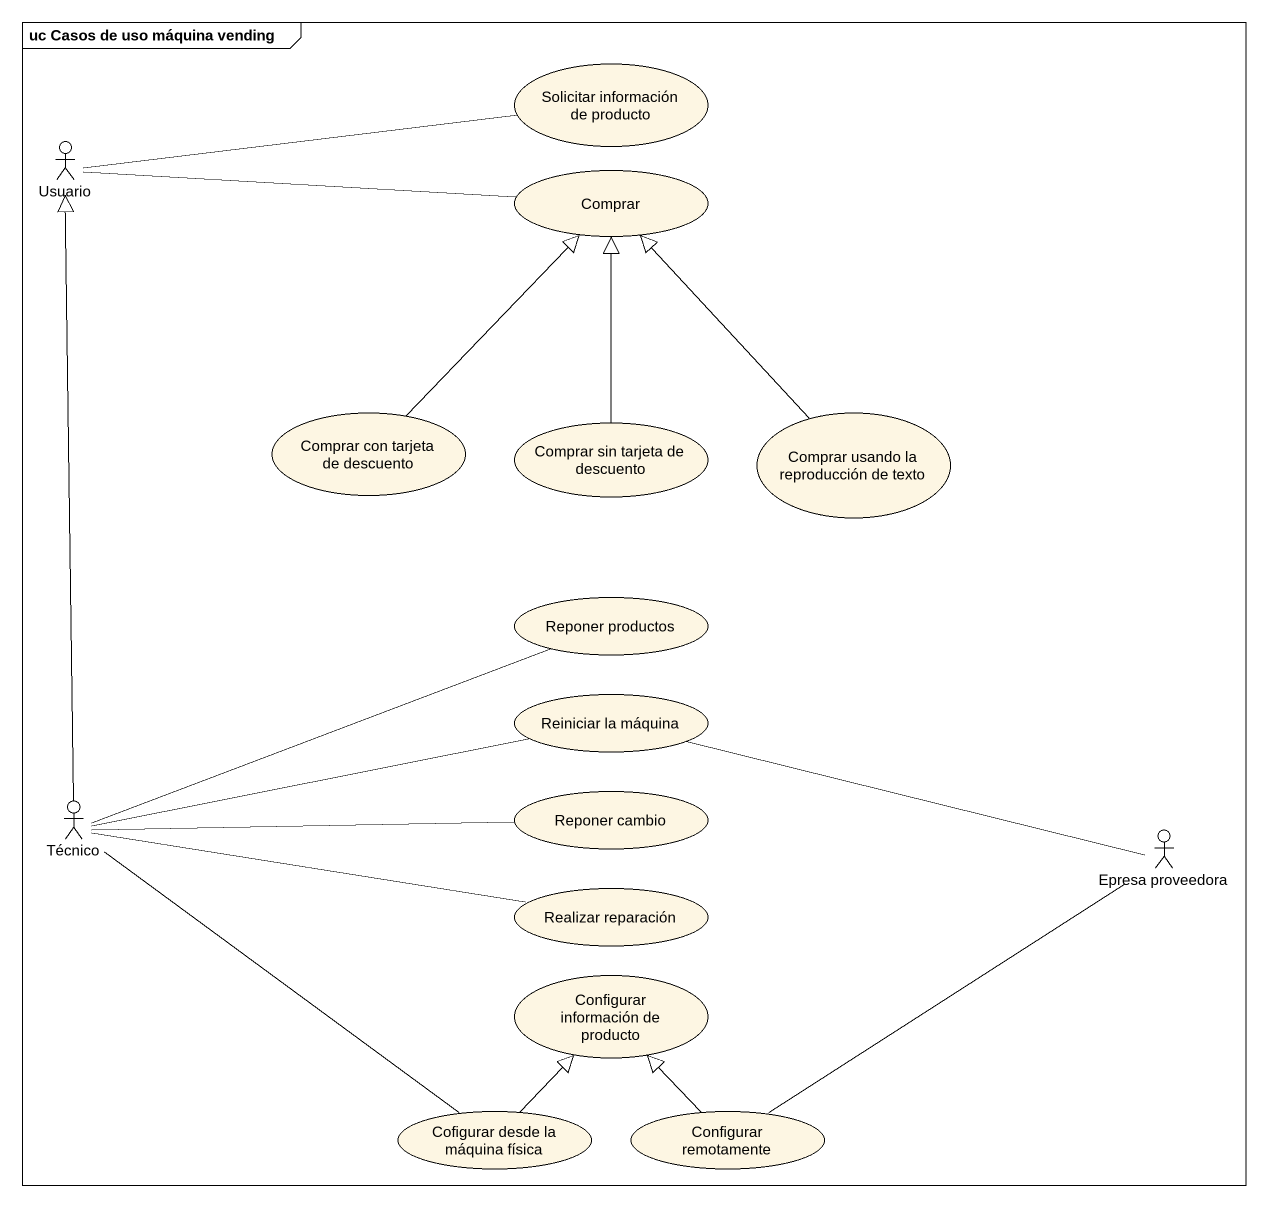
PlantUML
@startuml
mainframe uc Casos de uso máquina vending
usecase "Solicitar información de producto" as Solicitar_información_de
actor Usuario
usecase Comprar
usecase "Comprar con tarjeta de descuento" as Comprar_con_tarjeta_de
usecase "Comprar sin tarjeta de descuento" as Comprar_sin_tarjeta_de
usecase "Comprar usando la reproducción de texto" as Comprar_usando_la
usecase "Reponer productos" as Reponer_productos
usecase "Reiniciar la máquina" as Reiniciar_la_máquina
actor Técnico
usecase "Reponer cambio" as Reponer_cambio
actor "Epresa proveedora" as Epresa_proveedora
usecase "Realizar reparación" as Realizar_reparación
usecase "Configurar información de producto" as Configurar_información_de
usecase "Cofigurar desde la máquina física" as Cofigurar_desde_la_máquina
usecase "Configurar remotamente" as Configurar_remotamente
Usuario -right- Solicitar_información_de
Usuario -right- Comprar
Comprar_con_tarjeta_de -up-|> Comprar
Comprar_sin_tarjeta_de -up-|> Comprar
Comprar_usando_la -up-|> Comprar
Reiniciar_la_máquina -right- Epresa_proveedora
Técnico -up-|> Usuario
Técnico -right- Reponer_productos
Técnico -right- Reiniciar_la_máquina
Técnico -right- Reponer_cambio
Técnico -right- Realizar_reparación
Técnico -- Cofigurar_desde_la_máquina
Cofigurar_desde_la_máquina -up-|> Configurar_información_de
Configurar_remotamente -up- Epresa_proveedora
Configurar_remotamente -up-|> Configurar_información_de
@enduml
